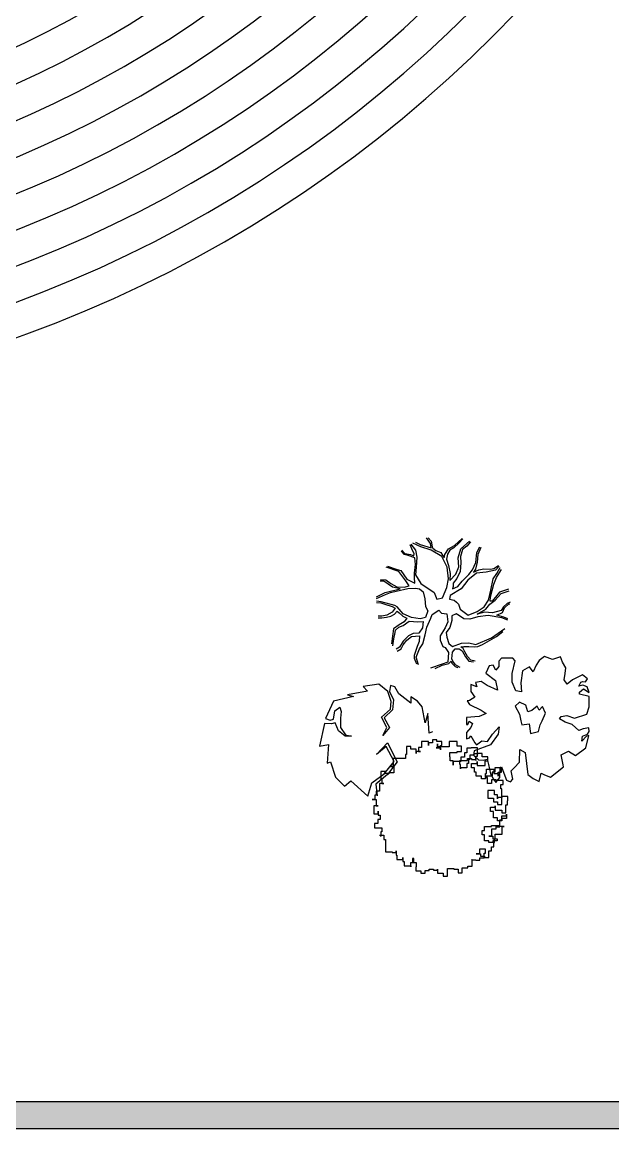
# Model space of a CAD drawing. Header units: inches. Extents: x 78 to 302, y -105 to 74.
# Drawn here: x 255.08 to 277.01, y -84.16 to -43.07 of the extents above; entities that cross this region are included whole.
import ezdxf

# ---------------------------------------------------------------- set-up
doc = ezdxf.new("R2010")
doc.units = ezdxf.units.IN
doc.header["$LTSCALE"] = 0.05
doc.header["$MEASUREMENT"] = 0
doc.layers.get('0').update_dxf_attribs({"color": 62})
doc.layers.add('rayas', color=7, linetype='Continuous')

# ---------------------------------------------------------------- blocks, each defined once
blk = doc.blocks.new('cg_t10')
for points in [[(0.0077, 0.1239), (0.0153, 0.1074), (0.0186, 0.0982), (0.021, 0.0875), (0.0262, 0.066), (0.0267, 0.0513), (0.0253, 0.0441), (0.02, 0.0375), (0.0067, 0.0344), (-0.0071, 0.0329), (-0.0152, 0.0288), (-0.0276, 0.0329), (-0.0304, 0.0431), (-0.0276, 0.0589), (-0.0209, 0.0747), (-0.0076, 0.0854), (-0.0052, 0.09), (0.0015, 0.1155), (0.0029, 0.1242)], [(0, 0.1242), (-0.0004, 0.116), (-0.0028, 0.1084), (-0.0071, 0.0951), (-0.0104, 0.089), (-0.0176, 0.0951), (-0.0233, 0.1048), (-0.0252, 0.114), (-0.0252, 0.1206)], [(0.011, 0.1237), (0.0186, 0.1079), (0.0258, 0.0798), (0.0286, 0.0941), (0.0396, 0.1104), (0.04, 0.117)], [(-0.028, 0.1206), (-0.0285, 0.114), (-0.0271, 0.1053), (-0.0252, 0.0971), (-0.0214, 0.0905), (-0.0161, 0.0854), (-0.019, 0.0818), (-0.0252, 0.0752), (-0.029, 0.0676), (-0.0357, 0.0727), (-0.0414, 0.0818), (-0.0485, 0.0926), (-0.0623, 0.0941), (-0.0766, 0.0961)], [(0.0429, 0.1165), (0.0424, 0.1068), (0.0353, 0.0971), (0.0291, 0.0864), (0.0286, 0.0727), (0.031, 0.0635), (0.0405, 0.0696), (0.0576, 0.0824), (0.0657, 0.1058)], [(0.0676, 0.1033), (0.0614, 0.0854), (0.0595, 0.0788), (0.0434, 0.0676), (0.0358, 0.0528), (0.0467, 0.0533), (0.0548, 0.0533), (0.071, 0.0518), (0.0833, 0.0528), (0.0872, 0.065), (0.0891, 0.0727), (0.0957, 0.0783)], [(-0.0899, 0.0854), (-0.0861, 0.0783), (-0.0785, 0.0747), (-0.0695, 0.0676), (-0.0628, 0.0589), (-0.0614, 0.0441), (-0.0723, 0.0446), (-0.0818, 0.0482), (-0.0909, 0.0513), (-0.0985, 0.0538), (-0.1032, 0.0538), (-0.1137, 0.0497)], [(-0.0804, 0.0936), (-0.0671, 0.0915), (-0.0556, 0.0895), (-0.0509, 0.0885), (-0.0456, 0.0824), (-0.0428, 0.0742), (-0.0347, 0.0635), (-0.0357, 0.0472), (-0.0352, 0.0375), (-0.0466, 0.0385), (-0.0566, 0.0456), (-0.0571, 0.0558), (-0.0614, 0.0645), (-0.0714, 0.0742), (-0.0828, 0.0813), (-0.0866, 0.0875)], [(0.0971, 0.0767), (0.091, 0.0711), (0.0895, 0.0609), (0.0867, 0.0548), (0.0914, 0.0543), (0.0952, 0.0564), (0.1071, 0.0614)], [(-0.1155, 0.0457), (-0.1013, 0.0502), (-0.0856, 0.0441), (-0.0766, 0.038), (-0.0599, 0.0334), (-0.0456, 0.0303), (-0.029, 0.0232), (-0.0223, 0.0207), (-0.0142, 0.0084), (-0.0199, 0.0033), (-0.0209, -0.0069), (-0.0209, -0.0069), (-0.0357, -0.0084), (-0.0471, -0.0033), (-0.0614, 0.0059), (-0.0695, 0.0059), (-0.0818, 0.0008), (-0.0833, -0.0038), (-0.0928, -0.01), (-0.1104, -0.0084), (-0.1142, 0.0023), (-0.122, 0.0234)], [(0.1087, 0.06), (0.0971, 0.0518), (0.0843, 0.0492), (0.0657, 0.0502), (0.0514, 0.0513), (0.0353, 0.0416), (0.0186, 0.0166), (0.0062, 0.012), (0.0091, 0.0013), (0.0281, -0.0069), (0.0443, -0.01), (0.0657, -0.0074), (0.0853, 0.0028), (0.0976, 0.0222), (0.1033, 0.0416), (0.1105, 0.0566)], [(0.1119, 0.0518), (0.1076, 0.0431), (0.1014, 0.0227), (0.11, 0.0237), (0.12, 0.0314)], [(0.1205, 0.0278), (0.1143, 0.0227), (0.1038, 0.0207), (0.101, 0.0196), (0.0967, 0.0135), (0.0929, 0.0048), (0.0833, -0.0018), (0.0891, -0.0028), (0.0995, -0.01), (0.1057, -0.0207), (0.1191, -0.0349)], [(-0.1223, 0.015), (-0.1161, 0.0023), (-0.1128, -0.0105), (-0.109, -0.0145), (-0.1123, -0.0161), (-0.1185, -0.0222), (-0.1204, -0.0273)], [(-0.1204, -0.0314), (-0.1156, -0.0227), (-0.109, -0.0176), (-0.1042, -0.0161), (-0.0918, -0.0171), (-0.0861, -0.0222), (-0.0861, -0.0298), (-0.0894, -0.0349), (-0.1009, -0.0416), (-0.1085, -0.0472), (-0.1099, -0.0559)], [(-0.0327, -0.1198), (-0.0285, -0.1089), (-0.0242, -0.0834), (-0.0266, -0.064), (-0.0309, -0.0492), (-0.0299, -0.0385), (-0.0247, -0.0303), (-0.0209, -0.0237), (-0.0247, -0.0161), (-0.0333, -0.0161), (-0.0461, -0.0125), (-0.0556, -0.0054), (-0.0642, -0.0064), (-0.0761, -0.0105), (-0.0818, -0.0171), (-0.0756, -0.0339), (-0.0747, -0.0472), (-0.0775, -0.0604), (-0.0656, -0.0895), (-0.0482, -0.1145)], [(0.0677, -0.1041), (0.0605, -0.0972), (0.0567, -0.0798), (0.0548, -0.062), (0.0419, -0.0457), (0.0253, -0.0334), (0.0129, -0.013), (0.0062, -0.0115), (0.0043, -0.0202), (0.0005, -0.0247), (-0.0028, -0.0283), (-0.0123, -0.0314), (-0.0233, -0.0462), (-0.0166, -0.063), (-0.008, -0.0757), (0.0048, -0.0839), (0.0229, -0.0885), (0.0443, -0.0926), (0.0538, -0.0992), (0.0651, -0.1058)], [(0.1129, -0.0507), (0.1048, -0.0436), (0.0986, -0.036), (0.0853, -0.0319), (0.0738, -0.0324), (0.0576, -0.0314), (0.0448, -0.0253), (0.0362, -0.0186), (0.03, -0.0181), (0.0253, -0.0171), (0.0296, -0.0273), (0.04, -0.0354), (0.0519, -0.0472), (0.061, -0.0543), (0.0743, -0.0604), (0.0929, -0.0625), (0.1038, -0.0681)], [(0.1181, -0.0365), (0.111, -0.0293), (0.1019, -0.0196), (0.0971, -0.0125), (0.09, -0.0079), (0.0805, -0.0059), (0.0686, -0.01), (0.0543, -0.013), (0.041, -0.0125), (0.0529, -0.0232), (0.0662, -0.0288), (0.0829, -0.0278), (0.0995, -0.0324), (0.1143, -0.0487)], [(-0.1085, -0.0594), (-0.1066, -0.0513), (-0.0999, -0.0451), (-0.0913, -0.04), (-0.0852, -0.037), (-0.0823, -0.0324), (-0.0818, -0.0385), (-0.0814, -0.0472), (-0.0823, -0.0589), (-0.0814, -0.0645), (-0.0775, -0.0727), (-0.0704, -0.0859), (-0.0628, -0.0987), (-0.0537, -0.1109)], [(0.1024, -0.0696), (0.0891, -0.0645), (0.0748, -0.063), (0.0619, -0.0599), (0.0567, -0.0564), (0.061, -0.066), (0.0624, -0.0752), (0.0619, -0.088), (0.0634, -0.0936), (0.0691, -0.1023)], [(0.001, -0.1242), (-0.0014, -0.1186), (-0.008, -0.112), (-0.0147, -0.1074), (-0.019, -0.0916), (-0.018, -0.0768), (-0.0214, -0.063), (-0.0119, -0.0793), (-0.0028, -0.0864), (0.0048, -0.0961), (0.0167, -0.1074), (0.0219, -0.1221)], [(-0.0299, -0.1196), (-0.0271, -0.1125), (-0.0233, -0.0992), (-0.0185, -0.1099), (-0.0099, -0.1135), (-0.0023, -0.1216), (-0.0023, -0.1237)], [(0.0248, -0.1211), (0.0205, -0.1079), (0.0196, -0.1043), (0.0129, -0.0992), (0.0029, -0.0905), (0.0024, -0.087), (0.011, -0.088), (0.0343, -0.0936), (0.0467, -0.0987), (0.0614, -0.1079)]]:
    blk.add_lwpolyline(points)
blk = doc.blocks.new('cg_t33')
for p, q in [((-0.0296, 0.1052), (-0.0427, 0.0982)), ((-0.0239, 0.1137), (-0.0353, 0.1137)), ((-0.0353, 0.1137), (-0.0336, 0.1076)), ((-0.0336, 0.1076), (-0.0296, 0.1052)), ((-0.0143, 0.1052), (-0.0239, 0.1137)), ((-0.0069, 0.1024), (-0.0143, 0.1052)), ((0.0045, 0.1137), (-0.0086, 0.1137)), ((-0.0086, 0.1137), (-0.0086, 0.1109)), ((-0.0086, 0.1109), (-0.0025, 0.1085)), ((-0.0025, 0.1085), (-0.0069, 0.1024)), ((0.0058, 0.0902), (0.0045, 0.1137)), ((0.0281, 0.108), (0.0176, 0.086)), ((0.0351, 0.1123), (0.0281, 0.108)), ((0.0355, 0.1076), (0.0351, 0.1123)), ((0.0421, 0.0977), (0.0355, 0.1076)), ((0.0526, 0.1052), (0.0421, 0.0977)), ((0.0657, 0.1057), (0.0526, 0.1052)), ((0.0613, 0.094), (0.0657, 0.1057)), ((-0.0742, 0.0912), (-0.0747, 0.0828)), ((-0.0747, 0.0828), (-0.0733, 0.0753)), ((-0.0659, 0.1006), (-0.0742, 0.0912)), ((-0.0576, 0.0991), (-0.0659, 0.1006)), ((-0.0467, 0.0687), (-0.0576, 0.0991)), ((-0.0427, 0.0982), (-0.0462, 0.0949)), ((-0.0462, 0.0949), (-0.0392, 0.0851)), ((-0.0392, 0.0851), (-0.0406, 0.0743)), ((0.0119, 0.0767), (0.0058, 0.0902)), ((0.0176, 0.086), (0.0119, 0.0767)), ((0.0692, 0.0968), (0.0613, 0.094)), ((0.0639, 0.0748), (0.0709, 0.0865)), ((0.0709, 0.0865), (0.0692, 0.0968)), ((-0.1105, 0.0635), (-0.1162, 0.0593)), ((-0.1004, 0.0687), (-0.1105, 0.0635)), ((-0.083, 0.0724), (-0.1004, 0.0687)), ((-0.0733, 0.0753), (-0.083, 0.0724)), ((-0.027, 0.0547), (-0.0467, 0.0687)), ((-0.0406, 0.0743), (-0.027, 0.065)), ((-0.027, 0.065), (-0.013, 0.0528)), ((0.0552, 0.0561), (0.0639, 0.0748)), ((0.0867, 0.0776), (0.0731, 0.0598)), ((0.1002, 0.0715), (0.0867, 0.0776)), ((0.0919, 0.0589), (0.1011, 0.064)), ((0.1011, 0.064), (0.1002, 0.0715)), ((-0.1162, 0.0593), (-0.1074, 0.0514)), ((-0.0991, 0.0439), (-0.1122, 0.0392)), ((-0.1074, 0.0514), (-0.0904, 0.0509)), ((-0.0873, 0.0486), (-0.0991, 0.0439)), ((-0.0904, 0.0509), (-0.0873, 0.0486)), ((-0.013, 0.0528), (-0.027, 0.0547)), ((0.0731, 0.0598), (0.0552, 0.0561)), ((0.0989, 0.0532), (0.0919, 0.0589)), ((0.1089, 0.0537), (0.0989, 0.0532)), ((0.1146, 0.0486), (0.1089, 0.0537)), ((0.1142, 0.0275), (0.1146, 0.0486)), ((-0.1122, 0.0392), (-0.1153, 0.0317)), ((-0.1153, 0.0317), (-0.1101, 0.0275)), ((-0.1101, 0.0275), (-0.0948, 0.0308)), ((-0.0948, 0.0308), (-0.0895, 0.0247)), ((-0.0895, 0.0247), (-0.0786, 0.0148)), ((0.025, 0.0228), (0.0106, 0.0148)), ((0.0324, 0.0153), (0.025, 0.0228)), ((0.0517, 0.0111), (0.0539, 0.0219)), ((0.0539, 0.0219), (0.07, 0.0284)), ((0.07, 0.0284), (0.0862, 0.0284)), ((0.0862, 0.0284), (0.1094, 0.0233)), ((0.1094, 0.0233), (0.1142, 0.0275)), ((-0.0607, 0.0045), (-0.1018, -0.0006)), ((-0.0786, 0.0148), (-0.055, 0.0144)), ((-0.055, 0.0144), (-0.0607, 0.0045)), ((-0.0021, 0.0125), (-0.0095, 0.0106)), ((-0.0095, 0.0106), (-0.0078, -0.003)), ((0.0106, 0.0148), (-0.0021, 0.0125)), ((0.015, -0.0006), (0.0272, 0.0036)), ((0.0272, 0.0036), (0.0324, 0.0153)), ((0.0683, 0.0125), (0.0517, 0.0111)), ((0.091, 0.0092), (0.0683, 0.0125)), ((0.098, -0.0034), (0.091, 0.0092)), ((-0.1092, -0.0105), (-0.1144, -0.0212)), ((-0.1018, -0.0006), (-0.1092, -0.0105)), ((-0.0078, -0.003), (-0.0253, -0.0053)), ((-0.0253, -0.0053), (-0.0218, -0.0203)), ((-0.0218, -0.0203), (-0.0095, -0.0236)), ((0.0171, -0.0076), (0.015, -0.0006)), ((0.0255, -0.0175), (0.0171, -0.0076)), ((0.018, -0.0217), (0.0255, -0.0175)), ((0.0888, -0.0105), (0.098, -0.0034)), ((0.1015, -0.0161), (0.0888, -0.0105)), ((0.1103, -0.0217), (0.1015, -0.0161)), ((-0.1144, -0.0212), (-0.0991, -0.025)), ((-0.1022, -0.0315), (-0.1066, -0.0423)), ((-0.0991, -0.025), (-0.1022, -0.0315)), ((-0.0095, -0.0236), (-0.0017, -0.0268)), ((-0.0017, -0.0268), (0.0123, -0.0329)), ((0.0123, -0.0329), (0.0246, -0.0278)), ((0.0246, -0.0278), (0.018, -0.0217)), ((0.1177, -0.0315), (0.1103, -0.0217)), ((0.1116, -0.0465), (0.1177, -0.0315)), ((-0.1066, -0.0423), (-0.0873, -0.0667)), ((-0.0043, -0.0695), (0.0018, -0.0592)), ((0.0018, -0.0592), (0.0062, -0.062)), ((0.1068, -0.0648), (0.1168, -0.061)), ((0.1168, -0.061), (0.1116, -0.0465)), ((-0.0873, -0.0667), (-0.0838, -0.0662)), ((-0.0838, -0.0662), (-0.065, -0.0624)), ((-0.0585, -0.0756), (-0.0663, -0.0887)), ((-0.065, -0.0624), (-0.0585, -0.0756)), ((-0.0086, -0.083), (-0.0043, -0.0695)), ((0.008, -0.0727), (0.0027, -0.0868)), ((0.0062, -0.062), (0.008, -0.0727)), ((0.0661, -0.0732), (0.0744, -0.0681)), ((0.074, -0.0835), (0.0661, -0.0732)), ((0.0744, -0.0681), (0.0862, -0.0695)), ((0.0862, -0.0695), (0.0963, -0.0709)), ((0.0963, -0.0709), (0.1068, -0.0648)), ((-0.0663, -0.0887), (-0.0519, -0.1083)), ((-0.0305, -0.1093), (-0.0397, -0.1004)), ((-0.0397, -0.1004), (-0.0305, -0.1018)), ((-0.0305, -0.1018), (-0.027, -0.1112)), ((-0.0196, -0.0948), (-0.0086, -0.083)), ((-0.0165, -0.1032), (-0.0196, -0.0948)), ((0.0027, -0.0868), (0.0102, -0.1097)), ((0.0434, -0.1144), (0.0473, -0.0962)), ((0.0473, -0.0962), (0.0512, -0.0962)), ((0.0512, -0.0962), (0.0574, -0.1037)), ((0.0613, -0.1107), (0.0644, -0.1027)), ((0.0644, -0.1027), (0.0622, -0.0948)), ((0.0622, -0.0948), (0.07, -0.0985)), ((0.07, -0.0985), (0.0709, -0.1027)), ((0.0709, -0.1027), (0.0705, -0.1074)), ((0.0832, -0.1018), (0.074, -0.0835)), ((0.0762, -0.1112), (0.0832, -0.1018)), ((-0.0519, -0.1083), (-0.0292, -0.1135)), ((-0.0292, -0.1135), (-0.0305, -0.1093)), ((-0.027, -0.1112), (-0.0218, -0.1144)), ((-0.0218, -0.1144), (-0.0148, -0.1135)), ((-0.0148, -0.1135), (-0.0165, -0.1032)), ((0.0102, -0.1097), (0.0241, -0.1144)), ((0.0241, -0.1144), (0.0434, -0.1144)), ((0.0574, -0.1037), (0.0508, -0.1144)), ((0.0508, -0.1144), (0.0613, -0.1107)), ((0.0705, -0.1074), (0.0762, -0.1112))]:
    blk.add_line(p, q)

msp = doc.modelspace()

# ---------------------------------------------------------------- hatches: boundary and pattern name
at = {"layer": 'rayas'}
msp.add_hatch(color=256, dxfattribs=at).paths.add_polyline_path([(188.02561, -83.1619), (96.68833, -83.1619), (96.68833, 55.88831), (299.96289, 55.88831), (299.96289, -83.1619), (208.62561, -83.1619), (208.62561, -84.1619), (300.96289, -84.1619), (300.96289, 56.88831), (95.68833, 56.88831), (95.68833, -84.1619), (188.02561, -84.1619)])

# ---------------------------------------------------------------- linework, layer by layer
for p, q in [((268.31727, -67.64775), (267.73996, -67.73877)), ((267.73996, -67.73877), (267.89599, -67.9078)), ((268.66054, -67.92947), (268.31727, -67.64775)), ((268.75416, -67.69976), (268.72295, -67.9208)), ((268.91019, -67.75177), (268.75416, -67.69976)), ((269.06622, -68.00748), (268.91019, -67.75177)), ((267.38628, -68.1115), (266.63733, -68.28053)), ((267.89599, -67.9078), (267.15224, -68.04649)), ((267.15224, -68.04649), (267.38628, -68.1115)), ((267.15224, -68.04649), (267.15224, -68.04649)), ((268.78537, -68.29354), (268.66054, -67.92947)), ((268.72295, -67.9208), (268.86338, -68.22852)), ((269.51351, -68.35855), (269.06622, -68.00748)), ((269.51351, -68.12451), (269.51351, -68.35855)), ((269.76317, -68.28053), (269.51351, -68.12451)), ((266.63733, -68.28053), (266.34087, -68.93065)), ((266.68414, -68.6446), (266.87138, -68.50157)), ((266.87138, -68.50157), (266.91819, -68.6706)), ((268.42649, -68.87864), (268.75416, -68.57959)), ((268.83218, -68.60559), (268.52011, -68.90465)), ((268.75416, -68.57959), (268.78537, -68.29354)), ((268.86338, -68.22852), (268.83218, -68.60559)), ((269.9348, -68.48857), (269.76317, -68.28053)), ((270.04402, -69.08668), (269.9348, -68.48857)), ((266.34087, -68.93065), (266.51251, -68.98266)), ((266.51251, -68.98266), (266.63733, -68.95666)), ((266.63733, -68.95666), (266.68414, -68.6446)), ((266.91819, -68.6706), (266.90259, -68.91765)), ((266.90259, -68.91765), (266.90259, -69.25571)), ((268.61373, -69.25571), (268.42649, -68.87864)), ((268.52011, -68.90465), (268.72295, -69.25571)), ((270.13764, -68.73562), (270.04402, -69.08668)), ((270.18445, -69.47242), (270.13764, -68.73562)), ((266.30967, -69.11268), (266.12243, -69.9535)), ((266.55932, -69.12569), (266.30967, -69.11268)), ((266.69974, -69.08668), (266.55932, -69.12569)), ((266.82457, -69.38573), (266.69974, -69.08668)), ((267.07422, -69.57643), (266.82457, -69.38573)), ((266.90259, -69.25571), (267.08982, -69.53743)), ((268.4733, -69.56343), (268.61373, -69.25571)), ((268.72295, -69.25571), (268.4733, -69.56343)), ((270.30928, -69.42041), (270.18445, -69.47242)), ((267.30827, -69.57643), (267.07422, -69.57643)), ((267.08982, -69.53743), (267.30827, -69.57643)), ((268.23926, -70.26556), (268.64494, -69.82348)), ((268.64494, -69.82348), (269.00381, -70.53861)), ((269.90136, -69.7747), (269.90136, -69.99851)), ((270.1605, -69.7747), (269.90136, -69.7747)), ((270.1605, -69.92977), (270.1605, -69.7747)), ((270.1605, -69.82586), (270.1605, -69.92977)), ((270.31567, -69.82586), (270.1605, -69.82586)), ((270.31567, -69.72355), (270.31567, -69.82586)), ((270.47084, -69.72355), (270.31567, -69.72355)), ((270.47084, -69.7747), (270.47084, -69.72355)), ((270.6612, -69.7747), (270.47084, -69.7747)), ((270.6612, -69.92977), (270.6612, -69.7747)), ((270.93635, -69.7747), (270.93635, -69.98092)), ((271.23069, -69.7747), (270.93635, -69.7747)), ((271.23069, -69.94735), (271.23069, -69.7747)), ((266.12243, -69.9535), (266.45009, -69.88849)), ((266.45009, -69.88849), (266.40328, -70.59062)), ((268.59813, -69.9665), (268.23926, -70.26556)), ((268.89459, -70.52561), (268.59813, -69.9665)), ((269.31427, -70.25748), (269.31427, -70.41255)), ((269.34947, -70.25748), (269.31427, -70.25748)), ((269.34947, -69.96494), (269.34947, -70.25748)), ((269.50464, -69.96494), (269.34947, -69.96494)), ((269.50464, -70.06725), (269.50464, -69.96494)), ((269.71259, -70.06725), (269.50464, -70.06725)), ((269.71259, -70.22391), (269.71259, -70.06725)), ((269.86776, -70.15357), (269.71259, -70.15357)), ((269.71259, -70.15357), (269.71259, -70.22391)), ((269.90136, -69.99851), (269.79738, -69.99851)), ((269.79738, -69.99851), (269.79738, -70.15357)), ((269.79738, -70.15357), (269.86776, -70.15357)), ((270.45324, -70.01609), (270.60841, -70.01609)), ((270.50603, -70.01609), (270.45324, -70.01609)), ((270.50603, -69.86103), (270.50603, -70.01609)), ((270.50603, -69.98092), (270.50603, -69.86103)), ((270.6612, -69.98092), (270.50603, -69.98092)), ((270.60841, -69.92977), (270.6612, -69.92977)), ((270.60841, -70.08483), (270.60841, -69.92977)), ((270.60841, -70.01609), (270.60841, -70.08483)), ((270.6612, -69.98092), (270.6612, -69.98092)), ((270.93635, -69.98092), (270.6612, -69.98092)), ((270.95394, -70.18874), (271.23069, -70.18874)), ((270.95394, -70.34381), (270.95394, -70.18874)), ((271.38586, -69.94735), (271.23069, -69.94735)), ((271.23069, -70.18874), (271.23069, -70.15357)), ((271.23069, -70.15357), (271.38586, -70.15357)), ((271.38586, -69.94735), (271.38586, -69.94735)), ((271.38586, -70.15357), (271.38586, -69.94735)), ((271.50583, -70.20633), (271.50583, -70.36139)), ((271.59221, -70.20633), (271.50583, -70.20633)), ((271.59221, -70.03368), (271.59221, -70.20633)), ((271.74738, -70.03368), (271.59221, -70.03368)), ((271.74738, -70.01609), (271.74738, -70.03368)), ((271.98893, -70.01609), (271.74738, -70.01609)), ((272.00653, -70.2399), (271.85136, -70.2399)), ((271.85136, -70.2399), (271.85136, -70.29265)), ((271.98893, -70.17116), (271.98893, -70.01609)), ((271.98893, -70.17116), (271.98893, -70.17116)), ((271.98893, -70.32622), (271.98893, -70.17116)), ((272.00653, -70.22391), (272.00653, -70.2399)), ((272.1617, -70.22391), (272.00653, -70.22391)), ((272.1617, -70.34381), (272.1617, -70.22391)), ((266.40328, -70.59062), (266.52811, -70.53861)), ((266.52811, -70.53861), (266.71535, -71.10638)), ((268.52011, -70.97635), (268.89459, -70.52561)), ((269.00381, -70.53861), (268.64494, -71.00236)), ((268.84877, -70.41255), (268.84877, -70.70669)), ((269.00394, -70.41255), (268.84877, -70.41255)), ((269.00394, -70.41255), (269.00394, -70.41255)), ((269.15911, -70.41255), (269.00394, -70.41255)), ((269.31427, -70.41255), (269.15911, -70.41255)), ((269.15911, -70.41255), (269.15911, -70.41255)), ((269.31427, -70.41255), (269.31427, -70.41255)), ((270.97154, -70.34381), (270.95394, -70.34381)), ((270.97154, -70.49887), (270.97154, -70.34381)), ((271.07552, -70.49887), (270.97154, -70.49887)), ((271.07552, -70.65394), (271.07552, -70.49887)), ((271.07552, -70.51646), (271.07552, -70.65394)), ((271.36826, -70.51646), (271.07552, -70.51646)), ((271.33467, -70.48129), (271.60981, -70.48129)), ((271.33467, -70.63635), (271.33467, -70.48129)), ((271.35066, -70.63635), (271.33467, -70.63635)), ((271.35066, -70.79142), (271.35066, -70.63635)), ((271.36826, -70.36139), (271.36826, -70.51646)), ((271.50583, -70.36139), (271.36826, -70.36139)), ((271.59221, -70.60278), (271.59221, -70.75785)), ((271.645, -70.60278), (271.59221, -70.60278)), ((271.60981, -70.41255), (271.76498, -70.41255)), ((271.60981, -70.48129), (271.60981, -70.41255)), ((271.645, -70.44772), (271.645, -70.60278)), ((271.69619, -70.44772), (271.645, -70.44772)), ((271.69619, -70.29265), (271.69619, -70.44772)), ((271.69619, -70.29265), (271.69619, -70.29265)), ((271.85136, -70.29265), (271.69619, -70.29265)), ((271.76498, -70.41255), (271.76498, -70.44772)), ((271.76498, -70.44772), (271.92015, -70.44772)), ((271.76498, -70.60278), (271.97294, -70.60278)), ((271.76498, -70.75785), (271.76498, -70.60278)), ((271.92015, -70.32622), (271.98893, -70.32622)), ((271.92015, -70.48129), (271.92015, -70.32622)), ((271.92015, -70.44772), (271.92015, -70.48129)), ((271.97294, -70.51646), (271.97294, -70.67152)), ((271.97294, -70.60278), (271.97294, -70.51646)), ((271.97294, -70.67152), (272.26568, -70.67152)), ((272.36966, -70.34381), (272.1617, -70.34381)), ((272.26568, -70.49887), (272.36966, -70.49887)), ((272.26568, -70.67152), (272.26568, -70.49887)), ((272.36966, -70.49887), (272.36966, -70.34381)), ((268.06762, -71.31441), (268.52011, -70.97635)), ((268.64494, -71.00236), (268.20805, -71.36642)), ((268.55603, -70.89533), (268.40086, -70.89533)), ((268.40086, -70.89533), (268.40086, -71.18947)), ((268.55603, -70.96407), (268.55603, -70.89533)), ((268.7112, -70.96407), (268.55603, -70.96407)), ((268.7112, -70.94808), (268.7112, -70.96407)), ((268.88396, -70.94808), (268.7112, -70.94808)), ((268.72879, -70.70669), (268.88396, -70.70669)), ((268.84877, -70.70669), (268.72879, -70.70669)), ((268.88396, -70.70669), (268.88396, -70.94808)), ((271.35066, -70.75785), (271.35066, -70.79142)), ((271.59221, -70.75785), (271.35066, -70.75785)), ((271.86896, -70.75785), (271.76498, -70.75785)), ((271.86896, -70.91291), (271.86896, -70.75785)), ((271.93774, -70.91291), (271.86896, -70.91291)), ((271.93774, -71.06798), (271.93774, -70.91291)), ((272.12811, -71.06798), (271.93774, -71.06798)), ((271.93774, -71.06798), (271.93774, -71.06798)), ((272.12811, -71.17189), (272.12811, -71.06798)), ((272.28327, -71.11913), (272.28327, -70.96407)), ((272.28327, -70.96407), (272.31687, -70.96407)), ((272.28327, -71.06798), (272.28327, -71.17189)), ((272.52483, -71.06798), (272.28327, -71.06798)), ((272.31687, -70.809), (272.59361, -70.809)), ((272.31687, -70.96407), (272.31687, -70.809)), ((272.6288, -70.91291), (272.52483, -70.91291)), ((272.52483, -70.91291), (272.52483, -71.06798)), ((272.59361, -70.809), (272.59361, -70.96407)), ((272.59361, -70.96407), (272.74878, -70.96407)), ((272.87036, -70.75785), (272.6288, -70.75785)), ((272.6288, -70.75785), (272.6288, -70.91291)), ((272.6288, -70.75785), (272.6288, -70.75785)), ((272.74878, -70.91291), (272.87036, -70.91291)), ((272.74878, -71.06798), (272.74878, -70.91291)), ((272.74878, -70.96407), (272.74878, -71.06798)), ((272.87036, -70.91291), (272.87036, -70.75785)), ((266.71535, -71.10638), (267.04301, -71.44444)), ((267.04301, -71.44444), (267.27706, -71.2364)), ((267.27706, -71.2364), (267.91159, -71.8085)), ((267.91159, -71.8085), (268.06762, -71.31441)), ((268.20805, -71.36642), (268.25486, -71.7955)), ((268.34807, -71.34454), (268.34807, -71.6195)), ((268.50324, -71.34454), (268.34807, -71.34454)), ((268.40086, -71.18947), (268.43445, -71.18947)), ((268.43445, -71.18947), (268.43445, -71.34454)), ((268.43445, -71.34454), (268.50324, -71.34454)), ((272.28327, -71.17189), (272.12811, -71.17189)), ((272.35206, -71.11913), (272.28327, -71.11913)), ((272.35206, -71.34454), (272.35206, -71.11913)), ((272.50723, -71.34454), (272.35206, -71.34454)), ((272.67999, -71.20546), (272.50723, -71.20546)), ((272.50723, -71.20546), (272.50723, -71.34454)), ((272.67999, -71.22304), (272.67999, -71.20546)), ((272.93914, -71.22304), (272.67999, -71.22304)), ((272.85276, -71.37811), (272.93914, -71.37811)), ((272.85276, -71.53317), (272.85276, -71.37811)), ((272.93914, -71.37811), (272.93914, -71.22304)), ((268.1753, -71.77456), (268.1753, -71.92963)), ((268.22809, -71.77456), (268.1753, -71.77456)), ((268.22809, -71.6195), (268.22809, -71.77456)), ((268.34807, -71.6195), (268.22809, -71.6195)), ((272.36966, -71.60191), (272.36966, -71.87847)), ((272.61121, -71.60191), (272.36966, -71.60191)), ((272.36966, -71.87847), (272.57602, -71.87847)), ((272.57602, -71.87847), (272.57602, -72.01596)), ((272.61121, -71.75858), (272.61121, -71.60191)), ((272.73118, -71.75858), (272.61121, -71.75858)), ((272.73118, -71.91364), (272.73118, -71.75858)), ((272.73118, -71.86089), (272.73118, -71.91364)), ((272.88635, -71.86089), (272.73118, -71.86089)), ((272.88635, -71.53317), (272.85276, -71.53317)), ((272.88635, -71.68824), (272.88635, -71.53317)), ((272.88635, -71.86089), (272.88635, -71.68824)), ((272.88635, -71.68824), (272.88635, -71.68824)), ((272.88635, -71.82732), (272.88635, -71.86089)), ((273.11191, -71.82732), (272.88635, -71.82732)), ((272.88635, -71.86089), (272.88635, -71.86089)), ((272.88635, -72.11986), (272.88635, -71.86089)), ((273.11191, -71.98238), (273.11191, -71.82732)), ((268.07293, -71.92963), (268.22809, -71.92963)), ((268.1753, -71.92963), (268.07293, -71.92963)), ((268.14171, -72.17102), (268.14171, -72.46517)), ((268.29688, -72.17102), (268.14171, -72.17102)), ((268.22809, -71.92963), (268.22809, -72.17102)), ((268.22809, -72.17102), (268.29688, -72.17102)), ((272.47364, -72.22377), (272.6448, -72.22377)), ((272.47364, -72.37884), (272.47364, -72.22377)), ((272.57602, -72.01596), (272.73118, -72.01596)), ((272.6448, -72.17102), (272.6448, -72.32609)), ((272.6448, -72.22377), (272.6448, -72.17102)), ((272.73118, -72.01596), (272.73118, -72.11986)), ((272.73118, -72.11986), (272.88635, -72.11986)), ((273.04312, -72.13745), (273.09431, -72.13745)), ((273.04312, -72.43), (273.04312, -72.13745)), ((273.09431, -71.98238), (273.11191, -71.98238)), ((273.09431, -72.13745), (273.09431, -71.98238)), ((268.14171, -72.46517), (268.29688, -72.46517)), ((268.14171, -72.46517), (268.14171, -72.46517)), ((268.27928, -72.67139), (268.27928, -72.82645)), ((268.36567, -72.67139), (268.27928, -72.67139)), ((268.29688, -72.36126), (268.29688, -72.51632)), ((268.29688, -72.46517), (268.29688, -72.36126)), ((268.29688, -72.51632), (268.36567, -72.51632)), ((268.36567, -72.51632), (268.36567, -72.67139)), ((272.57602, -72.37884), (272.47364, -72.37884)), ((272.57602, -72.62023), (272.57602, -72.37884)), ((272.73118, -72.62023), (272.57602, -72.62023)), ((272.6448, -72.32609), (272.88635, -72.32609)), ((272.73118, -72.72414), (272.73118, -72.62023)), ((272.88635, -72.72414), (272.73118, -72.72414)), ((272.81757, -72.68897), (272.88635, -72.68897)), ((272.81757, -72.94795), (272.81757, -72.68897)), ((272.88635, -72.32609), (272.88635, -72.43)), ((272.88635, -72.43), (273.04312, -72.43)), ((272.88635, -72.53391), (273.05912, -72.53391)), ((272.88635, -72.68897), (272.88635, -72.53391)), ((272.88635, -72.63782), (272.88635, -72.72414)), ((273.05912, -72.63782), (272.88635, -72.63782)), ((273.05912, -72.48275), (273.05912, -72.63782)), ((273.05912, -72.53391), (273.05912, -72.48275)), ((268.15931, -72.82645), (268.15931, -72.98152)), ((268.27928, -72.82645), (268.15931, -72.82645)), ((268.15931, -72.98152), (268.43445, -72.98152)), ((268.40086, -73.13658), (268.40086, -73.29325)), ((268.43445, -73.13658), (268.40086, -73.13658)), ((268.43445, -72.98152), (268.43445, -73.13658)), ((268.43445, -72.98152), (268.43445, -72.98152)), ((272.1617, -73.08543), (272.24808, -73.08543)), ((272.1617, -73.24049), (272.1617, -73.08543)), ((272.24808, -72.93036), (272.50723, -72.93036)), ((272.24808, -73.08543), (272.24808, -72.93036)), ((272.50723, -72.89519), (272.6624, -72.89519)), ((272.50723, -72.93036), (272.50723, -72.89519)), ((272.6624, -73.03427), (272.50723, -73.03427)), ((272.50723, -73.03427), (272.50723, -73.29325)), ((272.6624, -72.89519), (272.6624, -72.94795)), ((272.6624, -72.91278), (272.6624, -73.03427)), ((272.81757, -72.91278), (272.6624, -72.91278)), ((272.6624, -72.94795), (272.81757, -72.94795)), ((272.81757, -72.93036), (272.81757, -72.91278)), ((272.97274, -72.93036), (272.81757, -72.93036)), ((272.90395, -72.93036), (272.97274, -72.93036)), ((272.90395, -73.22291), (272.90395, -72.93036)), ((268.34807, -73.25808), (268.50324, -73.25808)), ((268.38326, -73.29325), (268.38326, -73.30923)), ((268.40086, -73.29325), (268.38326, -73.29325)), ((268.38326, -73.30923), (268.38326, -73.30923)), ((268.50324, -73.25808), (268.50324, -73.41314)), ((268.50324, -73.25808), (268.50324, -73.25808)), ((268.50324, -73.41314), (268.57362, -73.41314)), ((268.57362, -73.41314), (268.57362, -73.56821)), ((272.24808, -73.24049), (272.1617, -73.24049)), ((272.24808, -73.4643), (272.24808, -73.24049)), ((272.40325, -73.4643), (272.24808, -73.4643)), ((272.40325, -73.29325), (272.55842, -73.29325)), ((272.50723, -73.29325), (272.40325, -73.29325)), ((272.40325, -73.53464), (272.40325, -73.4643)), ((272.55842, -73.53464), (272.40325, -73.53464)), ((272.55842, -73.29325), (272.55842, -73.39556)), ((272.55842, -73.39556), (272.71519, -73.39556)), ((272.71519, -73.4643), (272.55842, -73.4643)), ((272.55842, -73.4643), (272.55842, -73.53464)), ((272.59361, -73.53464), (272.61121, -73.53464)), ((272.59361, -73.6897), (272.59361, -73.53464)), ((272.61121, -73.37797), (272.6448, -73.37797)), ((272.61121, -73.53464), (272.61121, -73.37797)), ((272.6448, -73.22291), (272.90395, -73.22291)), ((272.6448, -73.37797), (272.6448, -73.22291)), ((272.71519, -73.39556), (272.71519, -73.4643)), ((268.57362, -73.56821), (268.57362, -73.56821)), ((268.57362, -73.56821), (268.57362, -73.72327)), ((268.57362, -73.72327), (268.57362, -73.87834)), ((268.57362, -73.72327), (268.57362, -73.72327)), ((268.57362, -73.87834), (268.81518, -73.87834)), ((268.81518, -73.87834), (268.81518, -73.89592)), ((268.81518, -73.89592), (268.97034, -73.89592)), ((268.97034, -73.84477), (268.97034, -73.99983)), ((268.97034, -73.89592), (268.97034, -73.84477)), ((271.93774, -73.94708), (272.09291, -73.94708)), ((272.05932, -73.94708), (271.93774, -73.94708)), ((272.05932, -73.77603), (272.05932, -73.94708)), ((272.28327, -73.77603), (272.05932, -73.77603)), ((272.09291, -73.94708), (272.09291, -74.0334)), ((272.23209, -73.93109), (272.28327, -73.93109)), ((272.23209, -74.10374), (272.23209, -73.93109)), ((272.28327, -73.93109), (272.28327, -73.77603)), ((272.40325, -73.84477), (272.50723, -73.84477)), ((272.40325, -74.08616), (272.40325, -73.84477)), ((272.50723, -73.6897), (272.59361, -73.6897)), ((272.50723, -73.84477), (272.50723, -73.6897)), ((268.97034, -73.99983), (268.98634, -73.99983)), ((268.98634, -73.99983), (268.98634, -74.1549)), ((268.98634, -74.1549), (269.2119, -74.1549)), ((269.2119, -74.08616), (269.2119, -74.24122)), ((269.2119, -74.1549), (269.2119, -74.08616)), ((269.2119, -74.24122), (269.26309, -74.24122)), ((269.26309, -74.24122), (269.26309, -74.39629)), ((269.50464, -74.42986), (269.50464, -74.27479)), ((269.50464, -74.27479), (269.62621, -74.27479)), ((269.57342, -74.11973), (269.57342, -74.27479)), ((269.62621, -74.11973), (269.57342, -74.11973)), ((269.57342, -74.27479), (269.71259, -74.27479)), ((269.62621, -74.27479), (269.62621, -74.11973)), ((269.71259, -74.27479), (269.71259, -74.42986)), ((271.76498, -74.17248), (271.92015, -74.17248)), ((271.78258, -74.17248), (271.76498, -74.17248)), ((271.78258, -74.41387), (271.78258, -74.17248)), ((271.92015, -74.17248), (271.92015, -74.18847)), ((271.92015, -74.18847), (272.07532, -74.18847)), ((272.07532, -74.10374), (272.23209, -74.10374)), ((272.07532, -74.18847), (272.07532, -74.10374)), ((272.09291, -74.0334), (272.24808, -74.0334)), ((272.24808, -74.0334), (272.24808, -74.08616)), ((272.24808, -74.08616), (272.40325, -74.08616)), ((269.26309, -74.39629), (269.50464, -74.39629)), ((269.50464, -74.39629), (269.50464, -74.42986)), ((269.695, -74.42986), (269.695, -74.58652)), ((269.71259, -74.42986), (269.695, -74.42986)), ((269.695, -74.58652), (269.88376, -74.58652)), ((269.88376, -74.58652), (269.88376, -74.67125)), ((269.88376, -74.67125), (270.04053, -74.67125)), ((270.04053, -74.56894), (270.1957, -74.56894)), ((270.04053, -74.67125), (270.04053, -74.56894)), ((270.1957, -74.51618), (270.35087, -74.51618)), ((270.1957, -74.56894), (270.1957, -74.51618)), ((270.35087, -74.51618), (270.35087, -74.55135)), ((270.35087, -74.55135), (270.50603, -74.55135)), ((270.50603, -74.51618), (270.50603, -74.67125)), ((270.50603, -74.55135), (270.50603, -74.51618)), ((270.50603, -74.67125), (270.71239, -74.67125)), ((270.71239, -74.67125), (270.71239, -74.77516)), ((270.71239, -74.77516), (270.86756, -74.77516)), ((270.86756, -74.5002), (271.10911, -74.5002)), ((270.86756, -74.77516), (270.86756, -74.5002)), ((271.10911, -74.5002), (271.10911, -74.51618)), ((271.10911, -74.51618), (271.26428, -74.51618)), ((271.26428, -74.51618), (271.26428, -74.65526)), ((271.26428, -74.65526), (271.42105, -74.65526)), ((271.42105, -74.46503), (271.62741, -74.46503)), ((271.42105, -74.65526), (271.42105, -74.46503)), ((271.62741, -74.46503), (271.62741, -74.41387)), ((271.62741, -74.41387), (271.78258, -74.41387))]:
    msp.add_line(p, q)
for points in [[(188.02561, -84.1619), (95.68833, -84.1619), (95.68833, 56.88831), (300.96289, 56.88831), (300.96289, -84.1619), (208.62561, -84.1619)], [(188.02561, -83.1619), (96.68833, -83.1619), (96.68833, 55.88831), (299.96289, 55.88831), (299.96289, -83.1619), (208.62561, -83.1619)]]:
    msp.add_lwpolyline(points, dxfattribs=at)
msp.add_lwpolyline([(158.2343, 37.85557, 1), (158.2343, -57.54443), (238.8543, -57.54443, 1), (238.8543, 37.85557)], format="xyb", dxfattribs=at)
for radius in [46.45, 45.2, 43.95, 42.7, 41.45, 40.2, 38.95, 37.7]:
    msp.add_arc((238.8543, -9.84443), radius, 270, 90, dxfattribs=at)

# ---------------------------------------------------------------- block references
at = {"xscale": 20, "yscale": 20, "zscale": 20, "rotation": 90}
for name, p in [('cg_t10', (270.71355, -64.62299)), ('cg_t33', (273.8457, -68.97369))]:
    msp.add_blockref(name, p, dxfattribs=at)

doc.saveas('drawing.dxf')
